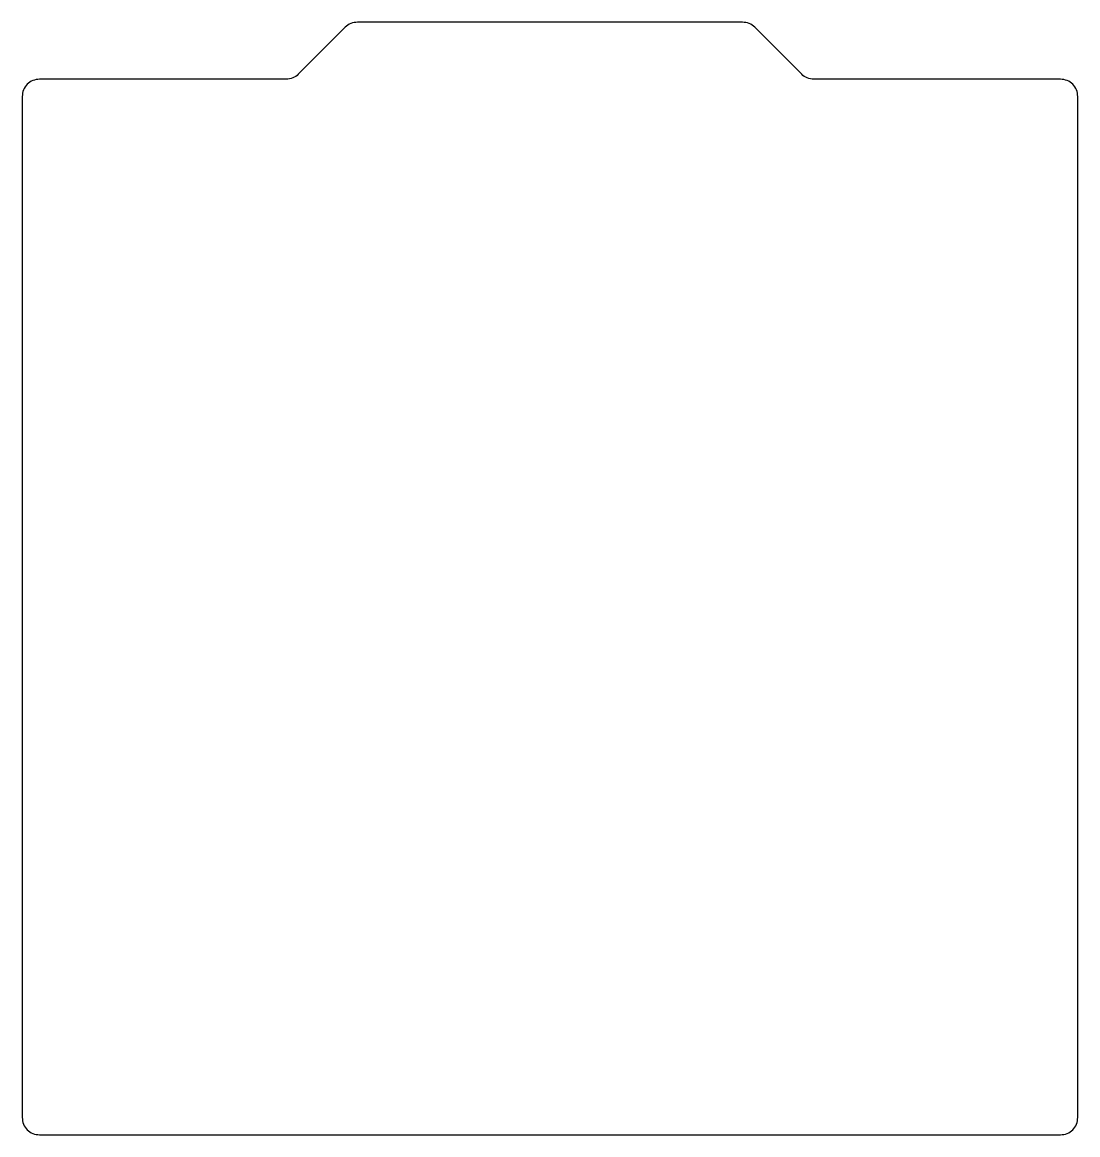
# Model space of a CAD drawing. Header units: millimetres. Extents: x -92 to 93, y -91 to 104.
import ezdxf

# ---------------------------------------------------------------- set-up
doc = ezdxf.new("R2010")
doc.units = ezdxf.units.MM
doc.layers.get('0').update_dxf_attribs({"linetype": 'CONTINUOUS'})

msp = doc.modelspace()

# ---------------------------------------------------------------- linework, layer by layer
msp.add_lwpolyline([(-33.76, 103.5, 0.198912), (-35.88, 102.62), (-44.12, 94.38, -0.198912), (-46.24, 93.5), (-89.5, 93.5, 0.414214), (-92.5, 90.5), (-92.5, -88.5, 0.414214), (-89.5, -91.5), (89.5, -91.5, 0.414214), (92.5, -88.5), (92.5, 90.5, 0.414214), (89.5, 93.5), (46.24, 93.5, -0.198912), (44.12, 94.38), (35.88, 102.62, 0.198912), (33.76, 103.5)], format="xyb", close=True)

doc.saveas('drawing.dxf')
